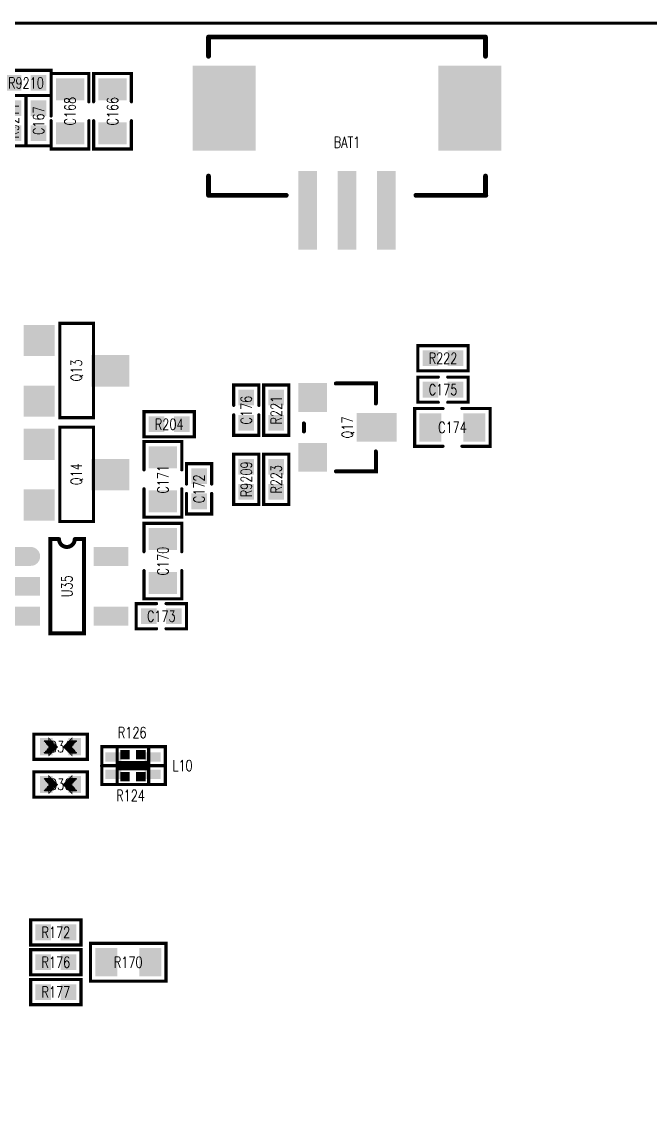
# Model space of a CAD drawing. Extents: x -4 to 157, y -7 to 87.
# Drawn here: x 54.81 to 74.79, y 52.23 to 86.55 of the extents above; entities that cross this region are included whole.
import ezdxf
from ezdxf.enums import TextEntityAlignment as Align

# ---------------------------------------------------------------- set-up
doc = ezdxf.new("R2010")
doc.units = 0
doc.linetypes.add('TRMIDX_0', pattern=[2, 1, 1])
doc.linetypes.add('TRMIDX_1', pattern=[2, 1, 1])
for name, color, linetype in [('BOARD_OUTLINE_00', 254, 'CONTINUOUS'), ('DRIL_NPLTE_THRU_01', 3, 'CONTINUOUS'), ('DRIL_NPLTE_THRU_02', 171, 'CONTINUOUS'), ('DRIL_NPLTE_THRU_03', 222, 'CONTINUOUS'), ('DRIL_NPLTE_THRU_04', 2, 'CONTINUOUS'), ('DRIL_PLTE_THRU_01', 3, 'CONTINUOUS'), ('DRIL_PLTE_THRU_02', 171, 'CONTINUOUS'), ('DRIL_PLTE_THRU_03', 222, 'CONTINUOUS'), ('DRIL_PLTE_THRU_04', 2, 'CONTINUOUS'), ('PADS_BOT', 56, 'CONTINUOUS'), ('PADS_INNER', 96, 'CONTINUOUS'), ('PADS_TOP', 96, 'CONTINUOUS'), ('PART_NAME_126', 6, 'CONTINUOUS'), ('PART_TOP_2DLINE_01', 255, 'CONTINUOUS'), ('PART_TOP_2DLINE_126', 255, 'CONTINUOUS'), ('PART_TOP_COPPER_01', 255, 'CONTINUOUS')]:
    doc.layers.add(name, color=color, linetype=linetype)
doc.styles.add('W0$05', font='simplex', dxfattribs={"width": 0.75})

# ---------------------------------------------------------------- blocks, each defined once
blk = doc.blocks.new('BOARD_5')
at = {"layer": 'BOARD_OUTLINE_00', "const_width": 0.1}
blk.add_lwpolyline([(0, -3.5, -0.414214), (3.5, 0), (156.51, 0, -0.414214), (160.01, -3.5), (160.01, -86.52, -0.414214), (156.51, -90.02), (3.5, -90.02, -0.414214), (0, -86.52)], format="xyb", close=True, dxfattribs=at)
blk = doc.blocks.new('SMOOTH_0$1524')
at = {"const_width": 0.0762}
blk.add_lwpolyline([(-0.0381, 0, 1), (0.0381, 0, 1)], format="xyb", close=True, dxfattribs=at)
blk = doc.blocks.new('PART_BODY_TOP_274')
at = {"layer": 'PART_TOP_2DLINE_126', "const_width": 0.1524}
for points in [[(-2.19, -0.47823), (-4.41, -0.47823)], [(-4.4, -0.47823), (-4.4, -1.08783)], [(4.4, -0.47823), (1.93, -0.47823)], [(4.4, -1.08783), (4.4, -0.47823)], [(-4.4, -4.89783), (-4.4, -5.50743)], [(4.4, -5.50743), (4.4, -4.89783)], [(-4.4, -5.50743), (4.4, -5.50743)]]:
    blk.add_lwpolyline(points, dxfattribs=at)
at = {"layer": 'PART_TOP_2DLINE_126'}
for p in [(-4.41, -0.47823), (-4.4, -0.47823), (-2.19, -0.47823), (1.93, -0.47823), (4.4, -0.47823), (4.4, -0.47823), (-4.4, -1.08783), (4.4, -1.08783), (-4.4, -4.89783), (4.4, -4.89783), (-4.4, -5.50743), (-4.4, -5.50743), (4.4, -5.50743), (4.4, -5.50743)]:
    blk.add_blockref('SMOOTH_0$1524', p, dxfattribs=at)
blk = doc.blocks.new('DRIL_HOLE_0')
blk.add_lwpolyline([(0, 0, 1), (0, 0, 1)], format="xyb", close=True)
blk = doc.blocks.new('PAD_0')
blk.add_lwpolyline([(0, 0, 1), (0, 0, 1)], format="xyb", close=True)
blk = doc.blocks.new('PAD_8')
at = {"const_width": 0.6}
blk.add_lwpolyline([(-1.25, 0), (1.25, 0)], dxfattribs=at)
blk = doc.blocks.new('STK_TOP_5')
at = {"layer": 'DRIL_PLTE_THRU_01'}
blk.add_blockref('DRIL_HOLE_0', (0, 0), dxfattribs=at)
at = {"layer": 'DRIL_PLTE_THRU_02'}
blk.add_blockref('DRIL_HOLE_0', (0, 0), dxfattribs=at)
at = {"layer": 'DRIL_PLTE_THRU_03'}
blk.add_blockref('DRIL_HOLE_0', (0, 0), dxfattribs=at)
at = {"layer": 'DRIL_PLTE_THRU_04'}
blk.add_blockref('DRIL_HOLE_0', (0, 0), dxfattribs=at)
at = {"layer": 'PADS_BOT'}
blk.add_blockref('PAD_0', (0, 0), dxfattribs=at)
at = {"layer": 'PADS_INNER'}
blk.add_blockref('PAD_0', (0, 0), dxfattribs=at)
at = {"layer": 'PADS_TOP', "rotation": 90}
blk.add_blockref('PAD_8', (0, 0), dxfattribs=at)
blk = doc.blocks.new('PAD_10')
at = {"const_width": 2}
blk.add_lwpolyline([(-1.35, 0), (1.35, 0)], dxfattribs=at)
blk = doc.blocks.new('STK_TOP_6')
at = {"layer": 'DRIL_PLTE_THRU_01'}
blk.add_blockref('DRIL_HOLE_0', (0, 0), dxfattribs=at)
at = {"layer": 'DRIL_PLTE_THRU_02'}
blk.add_blockref('DRIL_HOLE_0', (0, 0), dxfattribs=at)
at = {"layer": 'DRIL_PLTE_THRU_03'}
blk.add_blockref('DRIL_HOLE_0', (0, 0), dxfattribs=at)
at = {"layer": 'DRIL_PLTE_THRU_04'}
blk.add_blockref('DRIL_HOLE_0', (0, 0), dxfattribs=at)
at = {"layer": 'PADS_BOT'}
blk.add_blockref('PAD_0', (0, 0), dxfattribs=at)
at = {"layer": 'PADS_INNER'}
blk.add_blockref('PAD_0', (0, 0), dxfattribs=at)
at = {"layer": 'PADS_TOP', "rotation": 90}
blk.add_blockref('PAD_10', (0, 0), dxfattribs=at)
blk = doc.blocks.new('SYM_TOP_4')
for name, p in [('STK_TOP_5', (-1.25, 0)), ('STK_TOP_5', (0, 0)), ('STK_TOP_5', (1.25, 0)), ('PART_BODY_TOP_274', (0, 0)), ('STK_TOP_6', (-3.9, -3.25)), ('STK_TOP_6', (3.9, -3.25))]:
    blk.add_blockref(name, p)
blk = doc.blocks.new('PART_TOP_2')
blk.add_blockref('SYM_TOP_4', (0, 0))
at = {"layer": 'PART_NAME_126', "style": 'W0$05', "width": 0.75}
blk.add_text('BAT1', height=0.35, rotation=180, dxfattribs=at).set_placement((0, -2.167), align=Align.MIDDLE_CENTER)
blk = doc.blocks.new('SMOOTH_0$1')
at = {"const_width": 0.05}
blk.add_lwpolyline([(-0.025, 0, 1), (0.025, 0, 1)], format="xyb", close=True, dxfattribs=at)
blk = doc.blocks.new('PART_BODY_TOP_278')
at = {"layer": 'PART_TOP_2DLINE_126', "const_width": 0.1}
for points in [[(-0.3, 0.6), (-1.2, 0.6), (-1.2, -0.6), (-0.3, -0.6)], [(0.3, -0.6), (1.2, -0.6), (1.2, 0.6), (0.3, 0.6)]]:
    blk.add_lwpolyline(points, dxfattribs=at)
at = {"layer": 'PART_TOP_2DLINE_126'}
for p in [(-1.2, 0.6), (-0.3, 0.6), (0.3, 0.6), (1.2, 0.6), (-1.2, -0.6), (-0.3, -0.6), (0.3, -0.6), (1.2, -0.6)]:
    blk.add_blockref('SMOOTH_0$1', p, dxfattribs=at)
blk = doc.blocks.new('PAD_14')
at = {"const_width": 0.7}
blk.add_lwpolyline([(-0.45, 0), (0.45, 0)], dxfattribs=at)
blk = doc.blocks.new('STK_TOP_10')
at = {"layer": 'DRIL_PLTE_THRU_01'}
blk.add_blockref('DRIL_HOLE_0', (0, 0), dxfattribs=at)
at = {"layer": 'DRIL_PLTE_THRU_02'}
blk.add_blockref('DRIL_HOLE_0', (0, 0), dxfattribs=at)
at = {"layer": 'DRIL_PLTE_THRU_03'}
blk.add_blockref('DRIL_HOLE_0', (0, 0), dxfattribs=at)
at = {"layer": 'DRIL_PLTE_THRU_04'}
blk.add_blockref('DRIL_HOLE_0', (0, 0), dxfattribs=at)
at = {"layer": 'PADS_BOT'}
blk.add_blockref('PAD_0', (0, 0), dxfattribs=at)
at = {"layer": 'PADS_INNER'}
blk.add_blockref('PAD_0', (0, 0), dxfattribs=at)
at = {"layer": 'PADS_TOP', "rotation": 90}
blk.add_blockref('PAD_14', (0, 0), dxfattribs=at)
blk = doc.blocks.new('SYM_TOP_8')
for name, p in [('STK_TOP_10', (-0.7, 0)), ('STK_TOP_10', (0.7, 0)), ('PART_BODY_TOP_278', (0, 0))]:
    blk.add_blockref(name, p)
blk = doc.blocks.new('PART_TOP_57')
blk.add_blockref('SYM_TOP_8', (0, 0))
at = {"layer": 'PART_NAME_126', "style": 'W0$05', "width": 0.75}
blk.add_text('C166', height=0.35, dxfattribs=at).set_placement((0, 0), align=Align.MIDDLE_CENTER)
blk = doc.blocks.new('PART_BODY_TOP_275')
at = {"layer": 'PART_TOP_2DLINE_126', "const_width": 0.1}
for points in [[(-0.15, 0.4), (-0.8, 0.4), (-0.8, -0.4), (-0.15, -0.4)], [(0.15, -0.4), (0.8, -0.4), (0.8, 0.4), (0.15, 0.4)]]:
    blk.add_lwpolyline(points, dxfattribs=at)
at = {"layer": 'PART_TOP_2DLINE_126'}
for p in [(-0.8, 0.4), (-0.15, 0.4), (0.15, 0.4), (0.8, 0.4), (-0.8, -0.4), (-0.15, -0.4), (0.15, -0.4), (0.8, -0.4)]:
    blk.add_blockref('SMOOTH_0$1', p, dxfattribs=at)
blk = doc.blocks.new('PAD_11')
at = {"const_width": 0.5}
blk.add_lwpolyline([(-0.25, 0), (0.25, 0)], dxfattribs=at)
blk = doc.blocks.new('STK_TOP_7')
at = {"layer": 'DRIL_PLTE_THRU_01'}
blk.add_blockref('DRIL_HOLE_0', (0, 0), dxfattribs=at)
at = {"layer": 'DRIL_PLTE_THRU_02'}
blk.add_blockref('DRIL_HOLE_0', (0, 0), dxfattribs=at)
at = {"layer": 'DRIL_PLTE_THRU_03'}
blk.add_blockref('DRIL_HOLE_0', (0, 0), dxfattribs=at)
at = {"layer": 'DRIL_PLTE_THRU_04'}
blk.add_blockref('DRIL_HOLE_0', (0, 0), dxfattribs=at)
at = {"layer": 'PADS_BOT'}
blk.add_blockref('PAD_0', (0, 0), dxfattribs=at)
at = {"layer": 'PADS_INNER'}
blk.add_blockref('PAD_0', (0, 0), dxfattribs=at)
at = {"layer": 'PADS_TOP'}
blk.add_blockref('PAD_11', (0, 0), dxfattribs=at)
blk = doc.blocks.new('SYM_TOP_5')
for name, p in [('PART_BODY_TOP_275', (0, 0)), ('STK_TOP_7', (-0.4, 0)), ('STK_TOP_7', (0.4, 0))]:
    blk.add_blockref(name, p)
blk = doc.blocks.new('PART_TOP_58')
blk.add_blockref('SYM_TOP_5', (0, 0))
at = {"layer": 'PART_NAME_126', "style": 'W0$05', "width": 0.75}
blk.add_text('C167', height=0.35, dxfattribs=at).set_placement((0, 0), align=Align.MIDDLE_CENTER)
blk = doc.blocks.new('PART_TOP_59')
blk.add_blockref('SYM_TOP_8', (0, 0))
at = {"layer": 'PART_NAME_126', "style": 'W0$05', "width": 0.75}
blk.add_text('C168', height=0.35, dxfattribs=at).set_placement((0, 0), align=Align.MIDDLE_CENTER)
blk = doc.blocks.new('PART_TOP_61')
blk.add_blockref('SYM_TOP_8', (0, 0))
at = {"layer": 'PART_NAME_126', "style": 'W0$05', "width": 0.75}
blk.add_text('C170', height=0.35, rotation=180, dxfattribs=at).set_placement((0, 0), align=Align.MIDDLE_CENTER)
blk = doc.blocks.new('PART_TOP_62')
blk.add_blockref('SYM_TOP_8', (0, 0))
at = {"layer": 'PART_NAME_126', "style": 'W0$05', "width": 0.75}
blk.add_text('C171', height=0.35, dxfattribs=at).set_placement((0, 0), align=Align.MIDDLE_CENTER)
blk = doc.blocks.new('PART_TOP_63')
blk.add_blockref('SYM_TOP_5', (0, 0))
at = {"layer": 'PART_NAME_126', "style": 'W0$05', "width": 0.75}
blk.add_text('C172', height=0.35, dxfattribs=at).set_placement((0, 0), align=Align.MIDDLE_CENTER)
blk = doc.blocks.new('PART_TOP_64')
blk.add_blockref('SYM_TOP_5', (0, 0))
at = {"layer": 'PART_NAME_126', "style": 'W0$05', "width": 0.75}
blk.add_text('C173', height=0.35, dxfattribs=at).set_placement((0, 0), align=Align.MIDDLE_CENTER)
blk = doc.blocks.new('SMOOTH_0$0254')
at = {"const_width": 0.0127}
blk.add_lwpolyline([(-0.00635, 0, 1), (0.00635, 0, 1)], format="xyb", close=True, dxfattribs=at)
blk = doc.blocks.new('SMOOTH_0$0508')
at = {"const_width": 0.0254}
blk.add_lwpolyline([(-0.0127, 0, 1), (0.0127, 0, 1)], format="xyb", close=True, dxfattribs=at)
blk = doc.blocks.new('PART_BODY_TOP_283')
at = {"layer": 'PART_TOP_2DLINE_126', "const_width": 0.1}
blk.add_lwpolyline([(0.85, -0.4), (0.85, 0.4), (-0.85, 0.4), (-0.85, -0.4)], close=True, dxfattribs=at)
at = {"layer": 'PART_TOP_COPPER_01', "linetype": 'TRMIDX_0', "const_width": 0.0508}
for points in [[(-0.3048, 0.1905), (-0.4953, 0.1905)], [(-0.2667, 0.1524), (-0.4572, 0.1524)], [(-0.2413, 0.1143), (-0.4318, 0.1143)], [(-0.2159, 0.0889), (-0.4064, 0.0889)], [(-0.1905, 0.0635), (-0.381, 0.0635)], [(-0.1524, 0.0381), (-0.3429, 0.0381)], [(-0.1397, -0.0127), (-0.3302, -0.0127)], [(-0.127, 0.0127), (-0.3175, 0.0127)], [(-0.3048, -0.1778), (-0.4953, -0.1778)], [(-0.2667, -0.1397), (-0.4572, -0.1397)], [(-0.2286, -0.1016), (-0.4191, -0.1016)], [(-0.2032, -0.0635), (-0.3937, -0.0635)], [(-0.1651, -0.0381), (-0.3556, -0.0381)]]:
    blk.add_lwpolyline(points, dxfattribs=at)
at = {"layer": 'PART_TOP_COPPER_01', "linetype": 'TRMIDX_0', "const_width": 0.0254}
for points in [[(-0.3556, -0.2667), (-0.08255, 0.00635), (-0.36195, 0.28575), (-0.36195, -0.254), (-0.3556, -0.254)], [(-0.3048, -0.1651), (-0.1397, 0), (-0.31115, 0.17145), (-0.31115, -0.1524), (-0.3048, -0.1524)]]:
    blk.add_lwpolyline(points, close=True, dxfattribs=at)
at = {"layer": 'PART_TOP_COPPER_01', "linetype": 'TRMIDX_1', "const_width": 0.0254}
for points in [[(0.3683, 0.2794), (0.09525, 0.00635), (0.37465, -0.27305), (0.37465, 0.2667), (0.3683, 0.2667)], [(0.3175, 0.1778), (0.1524, 0.0127), (0.32385, -0.15875), (0.32385, 0.1651), (0.3175, 0.1651)]]:
    blk.add_lwpolyline(points, close=True, dxfattribs=at)
at = {"layer": 'PART_TOP_COPPER_01', "linetype": 'TRMIDX_1', "const_width": 0.0508}
for points in [[(0.1397, 0), (0.3302, 0)], [(0.1524, 0.0254), (0.3429, 0.0254)], [(0.1651, -0.0254), (0.3556, -0.0254)], [(0.1778, 0.0508), (0.3683, 0.0508)], [(0.2159, 0.0762), (0.4064, 0.0762)], [(0.2413, 0.1143), (0.4318, 0.1143)], [(0.2794, 0.1524), (0.4699, 0.1524)], [(0.3175, 0.1905), (0.508, 0.1905)], [(0.2032, -0.0508), (0.3937, -0.0508)], [(0.2286, -0.0762), (0.4191, -0.0762)], [(0.254, -0.1016), (0.4445, -0.1016)], [(0.2794, -0.1397), (0.4699, -0.1397)], [(0.3175, -0.1778), (0.508, -0.1778)]]:
    blk.add_lwpolyline(points, dxfattribs=at)
at = {"layer": 'PART_TOP_2DLINE_126'}
for p in [(-0.85, 0.4), (0.85, 0.4), (-0.85, -0.4), (0.85, -0.4)]:
    blk.add_blockref('SMOOTH_0$1', p, dxfattribs=at)
at = {"layer": 'PART_TOP_COPPER_01'}
for name, p in [('SMOOTH_0$0508', (-0.4953, 0.1905)), ('SMOOTH_0$0508', (-0.4572, 0.1524)), ('SMOOTH_0$0508', (-0.4318, 0.1143)), ('SMOOTH_0$0508', (-0.4064, 0.0889)), ('SMOOTH_0$0508', (-0.381, 0.0635)), ('SMOOTH_0$0254', (-0.36195, 0.28575)), ('SMOOTH_0$0508', (-0.3429, 0.0381)), ('SMOOTH_0$0508', (-0.3302, -0.0127)), ('SMOOTH_0$0508', (-0.3175, 0.0127)), ('SMOOTH_0$0508', (-0.3048, 0.1905)), ('SMOOTH_0$0254', (-0.31115, 0.17145)), ('SMOOTH_0$0508', (-0.2667, 0.1524)), ('SMOOTH_0$0508', (-0.2413, 0.1143)), ('SMOOTH_0$0508', (-0.2159, 0.0889)), ('SMOOTH_0$0508', (-0.1905, 0.0635)), ('SMOOTH_0$0508', (-0.1524, 0.0381)), ('SMOOTH_0$0508', (-0.1397, -0.0127)), ('SMOOTH_0$0508', (-0.127, 0.0127)), ('SMOOTH_0$0254', (-0.1397, 0)), ('SMOOTH_0$0254', (-0.08255, 0.00635)), ('SMOOTH_0$0254', (0.09525, 0.00635)), ('SMOOTH_0$0508', (0.1397, 0)), ('SMOOTH_0$0508', (0.1524, 0.0254)), ('SMOOTH_0$0254', (0.1524, 0.0127)), ('SMOOTH_0$0508', (0.1651, -0.0254)), ('SMOOTH_0$0508', (0.1778, 0.0508)), ('SMOOTH_0$0508', (0.2159, 0.0762)), ('SMOOTH_0$0508', (0.2413, 0.1143)), ('SMOOTH_0$0508', (0.2794, 0.1524)), ('SMOOTH_0$0508', (0.3175, 0.1905)), ('SMOOTH_0$0254', (0.3175, 0.1778)), ('SMOOTH_0$0254', (0.3175, 0.1651)), ('SMOOTH_0$0508', (0.3302, 0)), ('SMOOTH_0$0254', (0.32385, 0.1651)), ('SMOOTH_0$0508', (0.3429, 0.0254)), ('SMOOTH_0$0508', (0.3556, -0.0254)), ('SMOOTH_0$0508', (0.3683, 0.0508)), ('SMOOTH_0$0254', (0.3683, 0.2794)), ('SMOOTH_0$0254', (0.3683, 0.2667)), ('SMOOTH_0$0254', (0.37465, 0.2667)), ('SMOOTH_0$0508', (0.4064, 0.0762)), ('SMOOTH_0$0508', (0.4318, 0.1143)), ('SMOOTH_0$0508', (0.4699, 0.1524)), ('SMOOTH_0$0508', (0.508, 0.1905)), ('SMOOTH_0$0508', (-0.4953, -0.1778)), ('SMOOTH_0$0508', (-0.4572, -0.1397)), ('SMOOTH_0$0508', (-0.4191, -0.1016)), ('SMOOTH_0$0508', (-0.3937, -0.0635)), ('SMOOTH_0$0508', (-0.3556, -0.0381)), ('SMOOTH_0$0254', (-0.36195, -0.254)), ('SMOOTH_0$0254', (-0.3556, -0.254)), ('SMOOTH_0$0254', (-0.3556, -0.2667)), ('SMOOTH_0$0508', (-0.3048, -0.1778)), ('SMOOTH_0$0254', (-0.31115, -0.1524)), ('SMOOTH_0$0254', (-0.3048, -0.1524)), ('SMOOTH_0$0254', (-0.3048, -0.1651)), ('SMOOTH_0$0508', (-0.2667, -0.1397)), ('SMOOTH_0$0508', (-0.2286, -0.1016)), ('SMOOTH_0$0508', (-0.2032, -0.0635)), ('SMOOTH_0$0508', (-0.1651, -0.0381)), ('SMOOTH_0$0508', (0.2032, -0.0508)), ('SMOOTH_0$0508', (0.2286, -0.0762)), ('SMOOTH_0$0508', (0.254, -0.1016)), ('SMOOTH_0$0508', (0.2794, -0.1397)), ('SMOOTH_0$0508', (0.3175, -0.1778)), ('SMOOTH_0$0254', (0.32385, -0.15875)), ('SMOOTH_0$0254', (0.37465, -0.27305)), ('SMOOTH_0$0508', (0.3937, -0.0508)), ('SMOOTH_0$0508', (0.4191, -0.0762)), ('SMOOTH_0$0508', (0.4445, -0.1016)), ('SMOOTH_0$0508', (0.4699, -0.1397)), ('SMOOTH_0$0508', (0.508, -0.1778))]:
    blk.add_blockref(name, p, dxfattribs=at)
blk = doc.blocks.new('PAD_18')
at = {"const_width": 0.4}
blk.add_lwpolyline([(-0.275, 0), (0.275, 0)], dxfattribs=at)
blk = doc.blocks.new('STK_TOP_15')
at = {"layer": 'DRIL_PLTE_THRU_01'}
blk.add_blockref('DRIL_HOLE_0', (0, 0), dxfattribs=at)
at = {"layer": 'DRIL_PLTE_THRU_02'}
blk.add_blockref('DRIL_HOLE_0', (0, 0), dxfattribs=at)
at = {"layer": 'DRIL_PLTE_THRU_03'}
blk.add_blockref('DRIL_HOLE_0', (0, 0), dxfattribs=at)
at = {"layer": 'DRIL_PLTE_THRU_04'}
blk.add_blockref('DRIL_HOLE_0', (0, 0), dxfattribs=at)
at = {"layer": 'PADS_BOT'}
blk.add_blockref('PAD_0', (0, 0), dxfattribs=at)
at = {"layer": 'PADS_INNER'}
blk.add_blockref('PAD_0', (0, 0), dxfattribs=at)
at = {"layer": 'PADS_TOP', "rotation": 90}
blk.add_blockref('PAD_18', (0, 0), dxfattribs=at)
blk = doc.blocks.new('SYM_TOP_13')
for name, p in [('PART_BODY_TOP_283', (0, 0)), ('STK_TOP_15', (-0.45, 0)), ('STK_TOP_15', (0.45, 0))]:
    blk.add_blockref(name, p)
blk = doc.blocks.new('PART_TOP_152')
blk.add_blockref('SYM_TOP_13', (0, 0))
at = {"layer": 'PART_NAME_126', "style": 'W0$05', "width": 0.75}
blk.add_text('D30', height=0.35, rotation=180, dxfattribs=at).set_placement((0, 0), align=Align.MIDDLE_CENTER)
blk = doc.blocks.new('PART_TOP_153')
blk.add_blockref('SYM_TOP_13', (0, 0))
at = {"layer": 'PART_NAME_126', "style": 'W0$05', "width": 0.75}
blk.add_text('D31', height=0.35, rotation=180, dxfattribs=at).set_placement((0, 0), align=Align.MIDDLE_CENTER)
blk = doc.blocks.new('PART_BODY_TOP_304')
at = {"layer": 'PART_TOP_2DLINE_126', "const_width": 0.1}
blk.add_lwpolyline([(-0.99, -0.6), (-0.99, 0.6), (1.03, 0.6), (1.03, -0.6)], close=True, dxfattribs=at)
blk.add_lwpolyline([(-1, -0.002), (1, -0.002)], dxfattribs=at)
at = {"layer": 'PART_TOP_2DLINE_126'}
for p in [(-0.99, 0.6), (1.03, 0.6), (-1, -0.002), (1, -0.002), (-0.99, -0.6), (1.03, -0.6)]:
    blk.add_blockref('SMOOTH_0$1', p, dxfattribs=at)
blk = doc.blocks.new('PAD_59')
at = {"const_width": 0.3}
blk.add_lwpolyline([(-0.25, 0), (0.25, 0)], dxfattribs=at)
blk = doc.blocks.new('STK_TOP_53')
at = {"layer": 'DRIL_PLTE_THRU_01'}
blk.add_blockref('DRIL_HOLE_0', (0, 0), dxfattribs=at)
at = {"layer": 'DRIL_PLTE_THRU_02'}
blk.add_blockref('DRIL_HOLE_0', (0, 0), dxfattribs=at)
at = {"layer": 'DRIL_PLTE_THRU_03'}
blk.add_blockref('DRIL_HOLE_0', (0, 0), dxfattribs=at)
at = {"layer": 'DRIL_PLTE_THRU_04'}
blk.add_blockref('DRIL_HOLE_0', (0, 0), dxfattribs=at)
at = {"layer": 'PADS_BOT'}
blk.add_blockref('PAD_0', (0, 0), dxfattribs=at)
at = {"layer": 'PADS_INNER'}
blk.add_blockref('PAD_0', (0, 0), dxfattribs=at)
at = {"layer": 'PADS_TOP'}
blk.add_blockref('PAD_59', (0, 0), dxfattribs=at)
blk = doc.blocks.new('SYM_TOP_34')
for name, p in [('PART_BODY_TOP_304', (0, 0)), ('STK_TOP_53', (-0.625, 0.275)), ('STK_TOP_53', (0.625, 0.275)), ('STK_TOP_53', (-0.625, -0.275)), ('STK_TOP_53', (0.625, -0.275))]:
    blk.add_blockref(name, p)
blk = doc.blocks.new('PART_TOP_201')
blk.add_blockref('SYM_TOP_34', (0, 0))
at = {"layer": 'PART_NAME_126', "style": 'W0$05', "width": 0.75}
blk.add_text('L10', height=0.35, dxfattribs=at).set_placement((1.575, 0), align=Align.MIDDLE_CENTER)
blk = doc.blocks.new('PART_BODY_TOP_309')
at = {"layer": 'PART_TOP_2DLINE_126', "const_width": 0.1}
blk.add_lwpolyline([(1.489, -0.473), (-1.511, -0.473), (-1.511, 0.595), (1.489, 0.595)], close=True, dxfattribs=at)
at = {"layer": 'PART_TOP_2DLINE_126'}
for p in [(-1.511, 0.595), (1.489, 0.595), (-1.511, -0.473), (1.489, -0.473)]:
    blk.add_blockref('SMOOTH_0$1', p, dxfattribs=at)
blk = doc.blocks.new('PAD_63')
at = {"const_width": 0.9906}
blk.add_lwpolyline([(-0.4953, 0), (0.4953, 0)], dxfattribs=at)
blk = doc.blocks.new('STK_TOP_57')
at = {"layer": 'DRIL_PLTE_THRU_01'}
blk.add_blockref('DRIL_HOLE_0', (0, 0), dxfattribs=at)
at = {"layer": 'DRIL_PLTE_THRU_02'}
blk.add_blockref('DRIL_HOLE_0', (0, 0), dxfattribs=at)
at = {"layer": 'DRIL_PLTE_THRU_03'}
blk.add_blockref('DRIL_HOLE_0', (0, 0), dxfattribs=at)
at = {"layer": 'DRIL_PLTE_THRU_04'}
blk.add_blockref('DRIL_HOLE_0', (0, 0), dxfattribs=at)
at = {"layer": 'PADS_BOT'}
blk.add_blockref('PAD_0', (0, 0), dxfattribs=at)
at = {"layer": 'PADS_INNER'}
blk.add_blockref('PAD_0', (0, 0), dxfattribs=at)
at = {"layer": 'PADS_TOP'}
blk.add_blockref('PAD_63', (0, 0), dxfattribs=at)
blk = doc.blocks.new('PAD_64')
at = {"const_width": 1}
blk.add_lwpolyline([(-0.6, 0), (0.6, 0)], dxfattribs=at)
blk = doc.blocks.new('STK_TOP_58')
at = {"layer": 'DRIL_PLTE_THRU_01'}
blk.add_blockref('DRIL_HOLE_0', (0, 0), dxfattribs=at)
at = {"layer": 'DRIL_PLTE_THRU_02'}
blk.add_blockref('DRIL_HOLE_0', (0, 0), dxfattribs=at)
at = {"layer": 'DRIL_PLTE_THRU_03'}
blk.add_blockref('DRIL_HOLE_0', (0, 0), dxfattribs=at)
at = {"layer": 'DRIL_PLTE_THRU_04'}
blk.add_blockref('DRIL_HOLE_0', (0, 0), dxfattribs=at)
at = {"layer": 'PADS_BOT'}
blk.add_blockref('PAD_0', (0, 0), dxfattribs=at)
at = {"layer": 'PADS_INNER'}
blk.add_blockref('PAD_0', (0, 0), dxfattribs=at)
at = {"layer": 'PADS_TOP', "rotation": 90}
blk.add_blockref('PAD_64', (0, 0), dxfattribs=at)
blk = doc.blocks.new('SYM_TOP_39')
for name, p in [('STK_TOP_58', (0, 1.131)), ('PART_BODY_TOP_309', (0, 0)), ('STK_TOP_57', (-0.965, -1.131)), ('STK_TOP_57', (0.965, -1.131))]:
    blk.add_blockref(name, p)
blk = doc.blocks.new('PART_TOP_224')
blk.add_blockref('SYM_TOP_39', (0, 0))
at = {"layer": 'PART_NAME_126', "style": 'W0$05', "width": 0.75}
blk.add_text('Q13', height=0.35, rotation=180, dxfattribs=at).set_placement((-0.011, 0.052), align=Align.MIDDLE_CENTER)
blk = doc.blocks.new('PART_TOP_225')
blk.add_blockref('SYM_TOP_39', (0, 0))
at = {"layer": 'PART_NAME_126', "style": 'W0$05', "width": 0.75}
blk.add_text('Q14', height=0.35, rotation=180, dxfattribs=at).set_placement((-0.011, 0.052), align=Align.MIDDLE_CENTER)
blk = doc.blocks.new('PART_BODY_TOP_289')
at = {"layer": 'PART_TOP_2DLINE_126', "const_width": 0.1}
blk.add_lwpolyline([(-1.2, 0.6), (1.2, 0.6), (1.2, -0.6), (-1.2, -0.6)], close=True, dxfattribs=at)
at = {"layer": 'PART_TOP_2DLINE_126'}
for p in [(-1.2, 0.6), (1.2, 0.6), (-1.2, -0.6), (1.2, -0.6)]:
    blk.add_blockref('SMOOTH_0$1', p, dxfattribs=at)
blk = doc.blocks.new('SYM_TOP_19')
for name, p in [('STK_TOP_10', (-0.7, 0)), ('STK_TOP_10', (0.7, 0)), ('PART_BODY_TOP_289', (0, 0))]:
    blk.add_blockref(name, p)
blk = doc.blocks.new('PART_TOP_288')
blk.add_blockref('SYM_TOP_19', (0, 0))
at = {"layer": 'PART_NAME_126', "style": 'W0$05', "width": 0.75}
blk.add_text('R170', height=0.35, rotation=180, dxfattribs=at).set_placement((0, 0), align=Align.MIDDLE_CENTER)
blk = doc.blocks.new('PART_BODY_TOP_290')
at = {"layer": 'PART_TOP_2DLINE_126', "const_width": 0.1}
blk.add_lwpolyline([(-0.8, 0.4), (0.8, 0.4), (0.8, -0.4), (-0.8, -0.4)], close=True, dxfattribs=at)
at = {"layer": 'PART_TOP_2DLINE_126'}
for p in [(-0.8, 0.4), (0.8, 0.4), (-0.8, -0.4), (0.8, -0.4)]:
    blk.add_blockref('SMOOTH_0$1', p, dxfattribs=at)
blk = doc.blocks.new('SYM_TOP_20')
for name, p in [('PART_BODY_TOP_290', (0, 0)), ('STK_TOP_7', (-0.4, 0)), ('STK_TOP_7', (0.4, 0))]:
    blk.add_blockref(name, p)
blk = doc.blocks.new('PART_TOP_290')
blk.add_blockref('SYM_TOP_20', (0, 0))
at = {"layer": 'PART_NAME_126', "style": 'W0$05', "width": 0.75}
blk.add_text('R172', height=0.35, dxfattribs=at).set_placement((0, 0), align=Align.MIDDLE_CENTER)
blk = doc.blocks.new('PART_TOP_294')
blk.add_blockref('SYM_TOP_20', (0, 0))
at = {"layer": 'PART_NAME_126', "style": 'W0$05', "width": 0.75}
blk.add_text('R176', height=0.35, dxfattribs=at).set_placement((0, 0), align=Align.MIDDLE_CENTER)
blk = doc.blocks.new('PART_TOP_295')
blk.add_blockref('SYM_TOP_20', (0, 0))
at = {"layer": 'PART_NAME_126', "style": 'W0$05', "width": 0.75}
blk.add_text('R177', height=0.35, dxfattribs=at).set_placement((0, 0), align=Align.MIDDLE_CENTER)
blk = doc.blocks.new('PART_TOP_319')
blk.add_blockref('SYM_TOP_20', (0, 0))
at = {"layer": 'PART_NAME_126', "style": 'W0$05', "width": 0.75}
blk.add_text('R204', height=0.35, rotation=180, dxfattribs=at).set_placement((0, 0), align=Align.MIDDLE_CENTER)
blk = doc.blocks.new('SMOOTH_0$127')
at = {"const_width": 0.0635}
blk.add_lwpolyline([(-0.03175, 0, 1), (0.03175, 0, 1)], format="xyb", close=True, dxfattribs=at)
blk = doc.blocks.new('PART_BODY_TOP_316')
at = {"layer": 'PART_TOP_2DLINE_01', "const_width": 0.127}
blk.add_lwpolyline([(-1.5, -0.25, 1), (-1.5, 0.25), (-1.5, 0.547), (1.5, 0.547), (1.5, -0.521), (-1.5, -0.521)], format="xyb", close=True, dxfattribs=at)
at = {"layer": 'PART_TOP_2DLINE_01'}
for p in [(-1.5, 0.547), (1.5, 0.547), (-1.5, 0.25), (-1.5, -0.25), (-1.5, -0.521), (1.5, -0.521)]:
    blk.add_blockref('SMOOTH_0$127', p, dxfattribs=at)
blk = doc.blocks.new('PAD_74')
at = {"const_width": 0.3}
blk.add_lwpolyline([(-0.25, -0.15), (0.25, -0.15, 1), (0.25, 0.15), (-0.25, 0.15, 1)], format="xyb", close=True, dxfattribs=at)
blk = doc.blocks.new('STK_TOP_68')
at = {"layer": 'DRIL_PLTE_THRU_01'}
blk.add_blockref('DRIL_HOLE_0', (0, 0), dxfattribs=at)
at = {"layer": 'DRIL_PLTE_THRU_02'}
blk.add_blockref('DRIL_HOLE_0', (0, 0), dxfattribs=at)
at = {"layer": 'DRIL_PLTE_THRU_03'}
blk.add_blockref('DRIL_HOLE_0', (0, 0), dxfattribs=at)
at = {"layer": 'DRIL_PLTE_THRU_04'}
blk.add_blockref('DRIL_HOLE_0', (0, 0), dxfattribs=at)
at = {"layer": 'PADS_BOT'}
blk.add_blockref('PAD_0', (0, 0), dxfattribs=at)
at = {"layer": 'PADS_INNER'}
blk.add_blockref('PAD_0', (0, 0), dxfattribs=at)
at = {"layer": 'PADS_TOP', "rotation": 90}
blk.add_blockref('PAD_74', (0, 0), dxfattribs=at)
blk = doc.blocks.new('PAD_75')
at = {"const_width": 0.6}
blk.add_lwpolyline([(-0.55, 0), (0.55, 0)], dxfattribs=at)
blk = doc.blocks.new('STK_TOP_67')
at = {"layer": 'DRIL_PLTE_THRU_01'}
blk.add_blockref('DRIL_HOLE_0', (0, 0), dxfattribs=at)
at = {"layer": 'DRIL_PLTE_THRU_02'}
blk.add_blockref('DRIL_HOLE_0', (0, 0), dxfattribs=at)
at = {"layer": 'DRIL_PLTE_THRU_03'}
blk.add_blockref('DRIL_HOLE_0', (0, 0), dxfattribs=at)
at = {"layer": 'DRIL_PLTE_THRU_04'}
blk.add_blockref('DRIL_HOLE_0', (0, 0), dxfattribs=at)
at = {"layer": 'PADS_BOT'}
blk.add_blockref('PAD_0', (0, 0), dxfattribs=at)
at = {"layer": 'PADS_INNER'}
blk.add_blockref('PAD_0', (0, 0), dxfattribs=at)
at = {"layer": 'PADS_TOP', "rotation": 90}
blk.add_blockref('PAD_75', (0, 0), dxfattribs=at)
blk = doc.blocks.new('SYM_TOP_46')
for name, p in [('STK_TOP_67', (-0.95, 1.39999)), ('STK_TOP_67', (0.95, 1.39999)), ('PART_BODY_TOP_316', (0, 0)), ('STK_TOP_67', (-0.000002, -1.4)), ('STK_TOP_67', (0.95, -1.4)), ('STK_TOP_68', (-0.95, -1.4))]:
    blk.add_blockref(name, p)
blk = doc.blocks.new('PART_TOP_420')
blk.add_blockref('SYM_TOP_46', (0, 0))
at = {"layer": 'PART_NAME_126', "style": 'W0$05', "width": 0.75}
blk.add_text('U35', height=0.35, rotation=180, dxfattribs=at).set_placement((0, 0), align=Align.MIDDLE_CENTER)
blk = doc.blocks.new('PART_TOP_447')
blk.add_blockref('SYM_TOP_5', (0, 0))
at = {"layer": 'PART_NAME_126', "style": 'W0$05', "width": 0.75}
blk.add_text('C175', height=0.35, dxfattribs=at).set_placement((0, 0), align=Align.MIDDLE_CENTER)
blk = doc.blocks.new('PART_TOP_448')
blk.add_blockref('SYM_TOP_5', (0, 0))
at = {"layer": 'PART_NAME_126', "style": 'W0$05', "width": 0.75}
blk.add_text('C176', height=0.35, rotation=180, dxfattribs=at).set_placement((0, 0), align=Align.MIDDLE_CENTER)
blk = doc.blocks.new('PART_TOP_449')
blk.add_blockref('SYM_TOP_8', (0, 0))
at = {"layer": 'PART_NAME_126', "style": 'W0$05', "width": 0.75}
blk.add_text('C174', height=0.35, dxfattribs=at).set_placement((0, 0), align=Align.MIDDLE_CENTER)
blk = doc.blocks.new('PART_TOP_450')
blk.add_blockref('SYM_TOP_20', (0, 0))
at = {"layer": 'PART_NAME_126', "style": 'W0$05', "width": 0.75}
blk.add_text('R221', height=0.35, rotation=180, dxfattribs=at).set_placement((0, 0), align=Align.MIDDLE_CENTER)
blk = doc.blocks.new('PART_TOP_451')
blk.add_blockref('SYM_TOP_20', (0, 0))
at = {"layer": 'PART_NAME_126', "style": 'W0$05', "width": 0.75}
blk.add_text('R222', height=0.35, dxfattribs=at).set_placement((0, 0), align=Align.MIDDLE_CENTER)
blk = doc.blocks.new('PART_TOP_452')
blk.add_blockref('SYM_TOP_20', (0, 0))
at = {"layer": 'PART_NAME_126', "style": 'W0$05', "width": 0.75}
blk.add_text('R223', height=0.35, dxfattribs=at).set_placement((0, 0), align=Align.MIDDLE_CENTER)
blk = doc.blocks.new('PART_TOP_453')
blk.add_blockref('SYM_TOP_20', (0, 0))
at = {"layer": 'PART_NAME_126', "style": 'W0$05', "width": 0.75}
blk.add_text('R9209', height=0.35, rotation=180, dxfattribs=at).set_placement((0, 0), align=Align.MIDDLE_CENTER)
blk = doc.blocks.new('PART_BODY_TOP_310')
at = {"layer": 'PART_TOP_2DLINE_126', "const_width": 0.127}
for points in [[(-0.762, 1.016), (-1.397, 1.016), (-1.397, -0.254)], [(0.762, 1.016), (1.397, 1.016), (1.397, -0.254)], [(0.127, -1.27), (-0.127, -1.27)]]:
    blk.add_lwpolyline(points, dxfattribs=at)
at = {"layer": 'PART_TOP_2DLINE_126'}
for p in [(-1.397, 1.016), (-0.762, 1.016), (0.762, 1.016), (1.397, 1.016), (-1.397, -0.254), (1.397, -0.254), (-0.127, -1.27), (0.127, -1.27)]:
    blk.add_blockref('SMOOTH_0$127', p, dxfattribs=at)
blk = doc.blocks.new('PAD_65')
at = {"const_width": 0.9144}
blk.add_lwpolyline([(-0.4572, 0), (0.4572, 0)], dxfattribs=at)
blk = doc.blocks.new('STK_TOP_59')
at = {"layer": 'DRIL_PLTE_THRU_01'}
blk.add_blockref('DRIL_HOLE_0', (0, 0), dxfattribs=at)
at = {"layer": 'DRIL_PLTE_THRU_02'}
blk.add_blockref('DRIL_HOLE_0', (0, 0), dxfattribs=at)
at = {"layer": 'DRIL_PLTE_THRU_03'}
blk.add_blockref('DRIL_HOLE_0', (0, 0), dxfattribs=at)
at = {"layer": 'DRIL_PLTE_THRU_04'}
blk.add_blockref('DRIL_HOLE_0', (0, 0), dxfattribs=at)
at = {"layer": 'PADS_BOT'}
blk.add_blockref('PAD_0', (0, 0), dxfattribs=at)
at = {"layer": 'PADS_INNER'}
blk.add_blockref('PAD_0', (0, 0), dxfattribs=at)
at = {"layer": 'PADS_TOP'}
blk.add_blockref('PAD_65', (0, 0), dxfattribs=at)
blk = doc.blocks.new('PAD_66')
at = {"const_width": 0.914}
blk.add_lwpolyline([(-0.635, 0), (0.635, 0)], dxfattribs=at)
blk = doc.blocks.new('STK_TOP_60')
at = {"layer": 'DRIL_PLTE_THRU_01'}
blk.add_blockref('DRIL_HOLE_0', (0, 0), dxfattribs=at)
at = {"layer": 'DRIL_PLTE_THRU_02'}
blk.add_blockref('DRIL_HOLE_0', (0, 0), dxfattribs=at)
at = {"layer": 'DRIL_PLTE_THRU_03'}
blk.add_blockref('DRIL_HOLE_0', (0, 0), dxfattribs=at)
at = {"layer": 'DRIL_PLTE_THRU_04'}
blk.add_blockref('DRIL_HOLE_0', (0, 0), dxfattribs=at)
at = {"layer": 'PADS_BOT'}
blk.add_blockref('PAD_0', (0, 0), dxfattribs=at)
at = {"layer": 'PADS_INNER'}
blk.add_blockref('PAD_0', (0, 0), dxfattribs=at)
at = {"layer": 'PADS_TOP', "rotation": 90}
blk.add_blockref('PAD_66', (0, 0), dxfattribs=at)
blk = doc.blocks.new('SYM_TOP_40')
for name, p in [('STK_TOP_60', (0, 1.0414)), ('PART_BODY_TOP_310', (0, 0)), ('STK_TOP_59', (-0.9525, -0.9906)), ('STK_TOP_59', (0.9525, -0.9906))]:
    blk.add_blockref(name, p)
blk = doc.blocks.new('PART_TOP_454')
blk.add_blockref('SYM_TOP_40', (0, 0))
at = {"layer": 'PART_NAME_126', "style": 'W0$05', "width": 0.75}
blk.add_text('Q17', height=0.35, rotation=180, dxfattribs=at).set_placement((0, 0.114), align=Align.MIDDLE_CENTER)
blk = doc.blocks.new('PART_TOP_456')
blk.add_blockref('SYM_TOP_20', (0, 0))
at = {"layer": 'PART_NAME_126', "style": 'W0$05', "width": 0.75}
blk.add_text('R9210', height=0.35, rotation=180, dxfattribs=at).set_placement((0, 0), align=Align.MIDDLE_CENTER)
blk = doc.blocks.new('PART_TOP_457')
blk.add_blockref('SYM_TOP_20', (0, 0))
at = {"layer": 'PART_NAME_126', "style": 'W0$05', "width": 0.75}
blk.add_text('R9211', height=0.35, dxfattribs=at).set_placement((0, 0), align=Align.MIDDLE_CENTER)
blk = doc.blocks.new('PART_BODY_TOP_342')
at = {"layer": 'PART_TOP_2DLINE_126', "const_width": 0.1}
blk.add_lwpolyline([(-0.5, 0.25), (0.5, 0.25), (0.5, -0.25), (-0.5, -0.25)], close=True, dxfattribs=at)
at = {"layer": 'PART_TOP_2DLINE_126'}
for p in [(-0.5, 0.25), (0.5, 0.25), (-0.5, -0.25), (0.5, -0.25)]:
    blk.add_blockref('SMOOTH_0$1', p, dxfattribs=at)
blk = doc.blocks.new('PAD_104')
at = {"const_width": 0.3}
blk.add_lwpolyline([(-0.15, 0), (0.15, 0)], dxfattribs=at)
blk = doc.blocks.new('STK_TOP_107')
at = {"layer": 'DRIL_NPLTE_THRU_01'}
blk.add_blockref('DRIL_HOLE_0', (0, 0), dxfattribs=at)
at = {"layer": 'DRIL_NPLTE_THRU_02'}
blk.add_blockref('DRIL_HOLE_0', (0, 0), dxfattribs=at)
at = {"layer": 'DRIL_NPLTE_THRU_03'}
blk.add_blockref('DRIL_HOLE_0', (0, 0), dxfattribs=at)
at = {"layer": 'DRIL_NPLTE_THRU_04'}
blk.add_blockref('DRIL_HOLE_0', (0, 0), dxfattribs=at)
at = {"layer": 'PADS_BOT'}
blk.add_blockref('PAD_0', (0, 0), dxfattribs=at)
at = {"layer": 'PADS_INNER'}
blk.add_blockref('PAD_0', (0, 0), dxfattribs=at)
at = {"layer": 'PADS_TOP'}
blk.add_blockref('PAD_104', (0, 0), dxfattribs=at)
blk = doc.blocks.new('SYM_TOP_72')
for name, p in [('PART_BODY_TOP_342', (0, 0)), ('STK_TOP_107', (-0.25, 0)), ('STK_TOP_107', (0.25, 0))]:
    blk.add_blockref(name, p)
blk = doc.blocks.new('PART_TOP_484')
blk.add_blockref('SYM_TOP_72', (0, 0))
at = {"layer": 'PART_NAME_126', "style": 'W0$05', "width": 0.75}
blk.add_text('R124', height=0.35, rotation=180, dxfattribs=at).set_placement((0.075, 0.6), align=Align.MIDDLE_CENTER)
blk = doc.blocks.new('PART_TOP_485')
blk.add_blockref('SYM_TOP_72', (0, 0))
at = {"layer": 'PART_NAME_126', "style": 'W0$05', "width": 0.75}
blk.add_text('R126', height=0.35, rotation=180, dxfattribs=at).set_placement((0.025, -0.7), align=Align.MIDDLE_CENTER)

msp = doc.modelspace()

# ---------------------------------------------------------------- block references
for name, p in [('BOARD_5', (-3.5, 86.5)), ('PART_TOP_451', (68.2, 75.85)), ('PART_TOP_447', (68.2, 74.85)), ('PART_TOP_449', (68.5, 73.65)), ('PART_TOP_64', (59.25, 67.65)), ('PART_TOP_201', (58.35, 62.9)), ('PART_TOP_290', (55.9, 57.6)), ('PART_TOP_294', (55.9, 56.65)), ('PART_TOP_295', (55.9, 55.7))]:
    msp.add_blockref(name, p)
for name, p, rotation in [('PART_TOP_2', (65.15, 80.55), 180), ('PART_TOP_456', (54.95, 84.6), 180), ('PART_TOP_59', (56.35, 83.7), 90), ('PART_TOP_57', (57.7, 83.7), 90), ('PART_TOP_457', (54.55, 83.4), 90), ('PART_TOP_58', (55.35, 83.4), 90), ('PART_TOP_224', (56.5, 75.45), 270), ('PART_TOP_454', (65.05, 73.65), 270), ('PART_TOP_448', (61.95, 74.2), 270), ('PART_TOP_450', (62.9, 74.2), 270), ('PART_TOP_319', (59.5, 73.75), 180), ('PART_TOP_225', (56.5, 72.15), 270), ('PART_TOP_62', (59.3, 72), 90), ('PART_TOP_453', (61.95, 72), 270), ('PART_TOP_452', (62.9, 72), 90), ('PART_TOP_63', (60.45, 71.7), 90), ('PART_TOP_61', (59.3, 69.4), 270), ('PART_TOP_420', (56.25, 68.6), 270), ('PART_TOP_153', (56.05, 63.5), 180), ('PART_TOP_485', (58.35, 63.25), 180), ('PART_TOP_484', (58.35, 62.55), 180), ('PART_TOP_152', (56.05, 62.3), 180), ('PART_TOP_288', (58.2, 56.65), 180)]:
    msp.add_blockref(name, p, dxfattribs=dict(rotation=rotation))

doc.saveas('drawing.dxf')
